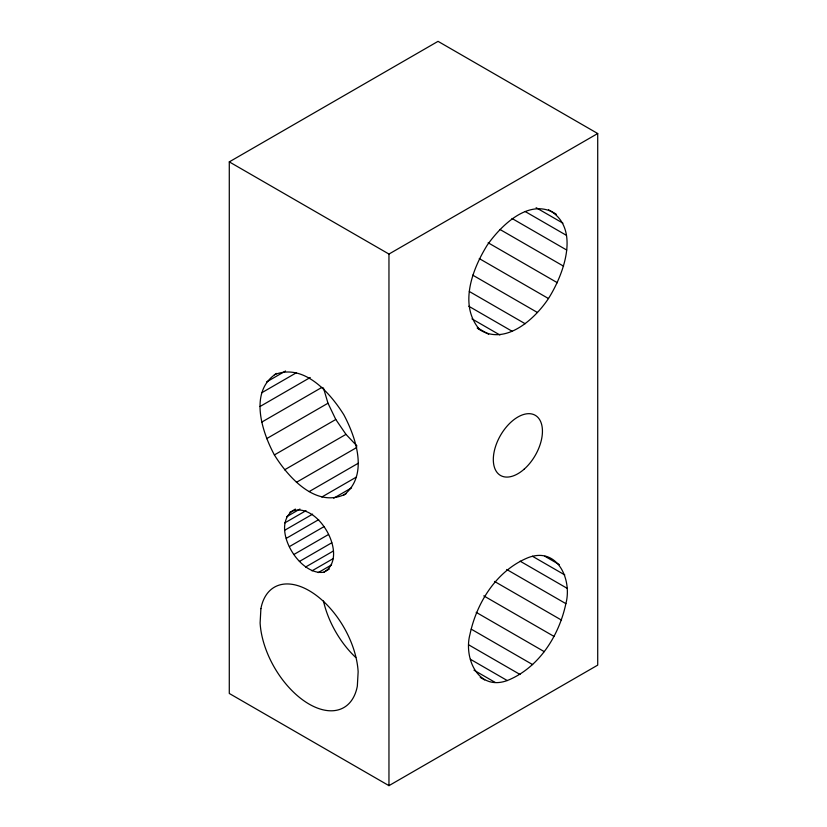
<?xml version="1.0" encoding="UTF-8"?>
<svg xmlns="http://www.w3.org/2000/svg" width="827" height="827" viewBox="0 0 827 827"><rect width="100%" height="100%" fill="white"/><g stroke="black" fill="none" stroke-linecap="round" stroke-linejoin="round"><path stroke-width="1.24" d="M289.843 512.306C316.503 497.782 350.648 557.098 323.812 572.222C298.03 576.264 268.041 523.336 295.425 509.081M565.875 603.648C572.274 579.82 557.76 546.75 528.598 557.47C497.017 570.103 476.838 602.087 469.963 634.371C463.565 658.199 478.078 691.269 507.251 680.549C538.822 667.916 559 635.932 565.875 603.648L506.703 569.483M346.099 493.76C316.71 509.091 288.396 477.592 274.388 454.933C261.777 431.477 248.648 391.202 276.621 373.422M274.388 374.714C303.747 362.805 329.911 392.556 343.867 414.823C356.179 438.041 368.852 475.577 343.867 495.053M477.2 328.04C503.395 347.443 534.066 320.235 548.466 298.537C563.694 274.43 581.329 227.404 548.497 209.779M229.286 161.875L438.041 41.35L597.714 133.529L597.714 665.125L388.959 785.65L229.286 693.471L229.286 161.875L388.959 254.054L597.714 133.529M266.573 381.95L285.563 370.992M261.673 392.804L296.283 372.812M259.998 406.512L310.239 377.505M261.673 422.163L321.961 387.356M266.573 438.682L327.988 403.225L323.429 387.894M274.388 454.933L335.793 419.485L345.975 434.371L356.975 445.991M284.56 469.829L345.975 434.371M296.407 482.337L356.706 447.521M309.122 491.61L358.256 463.244M286.555 516.772L299.953 509.039M321.837 497.017L356.458 477.034M284.819 522.891L306.021 510.641M333.684 498.195L351.558 487.878M284.726 530.241L312.627 514.136M286.307 538.325L318.674 519.645M289.429 546.595L324.029 526.623M293.905 554.483L328.505 534.511M299.415 561.461L331.782 542.77M305.587 567.033L333.488 550.927M311.996 570.837L333.209 558.597M318.219 572.604L331.606 564.872M323.812 572.222L329.394 568.997M556.313 214.286C530.262 196.702 501.544 224.841 487.279 245.081C472.424 269.023 458.603 304.915 479.433 329.332M536.123 207.701L562.929 223.166M525.155 211.505L566.464 235.364M511.975 218.452L566.691 250.033M499.942 229.451L563.59 266.191M488.147 242.766L557.377 282.741M479.247 258.572L548.466 298.537M472.713 275.122L537.478 312.513M469.322 291.486L525.145 323.719M468.785 306.238L512.327 331.379M471.969 318.871L499.88 334.987M477.499 327.843L488.664 334.284M544.859 556.251L559.372 564.634M532.412 556.24L564.789 574.941M520.111 561.171L567.002 588.245M494.484 581.422L561.481 620.095M483.774 595.864L554.111 636.47M476.176 612.331L544.28 651.655M471.245 629.161L532.66 664.619M468.661 644.822L520.028 674.47M470.398 659.274L507.251 680.549M473.985 670.18L495.197 682.43M480.239 677.406L484.705 679.98M327.988 403.225L335.793 419.485M388.959 254.054L388.959 785.65M355.765 657.496A69.478 40.109 60 0 1 323.46 600.981M260.908 608.641L260.112 622.958A69.478 40.109 60 0 0 306.062 702.226A69.478 40.109 60 0 0 357.336 686.11L358.143 671.793A69.478 40.109 60 0 0 312.192 592.525A69.478 40.109 60 0 0 260.908 608.641M524.235 469.105A34.734 20.055 -60 0 0 535.245 415.299A34.734 20.055 -60 0 0 494.153 451.738A34.734 20.055 -60 0 0 524.235 469.105"/></g></svg>
